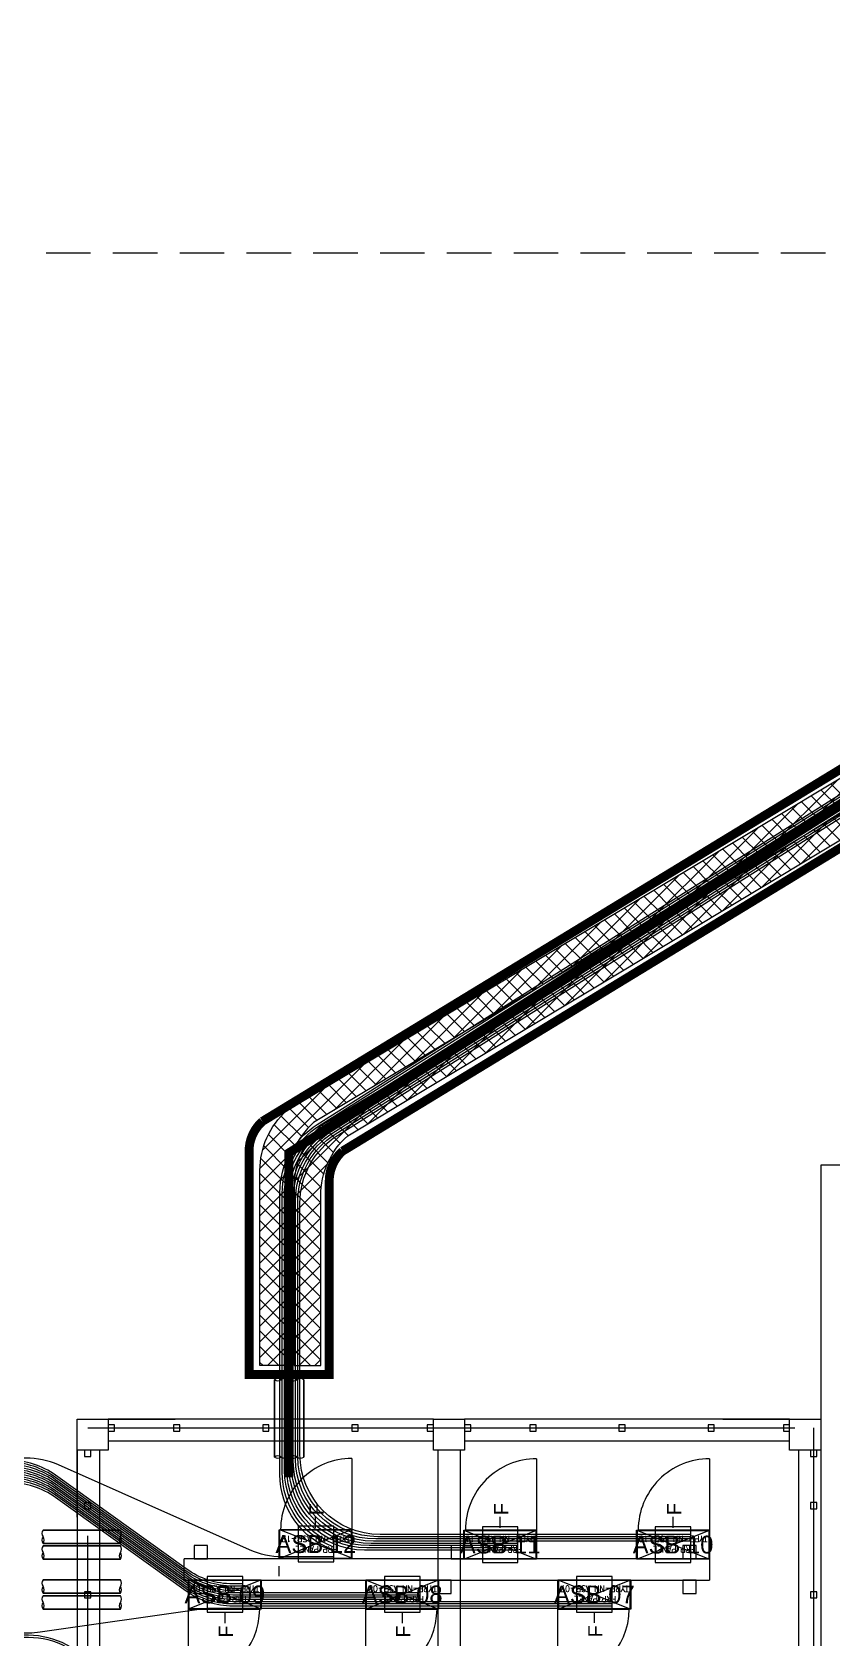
# Model space of a CAD drawing. Header units: metres. Extents: x 529718 to 530598, y 2673304 to 2673482.
# Drawn here: x 530165.08 to 530174.06, y 2673375.15 to 2673393.18 of the extents above; entities that cross this region are included whole.
import ezdxf
from ezdxf.enums import TextEntityAlignment as Align

# ---------------------------------------------------------------- set-up
doc = ezdxf.new("R2010")
doc.units = ezdxf.units.M
for name, pattern in [('DASHED', [0.75, 0.5, -0.25]), ('DASHED2', [0.375, 0.25, -0.125]), ('HIDDEN', [0.375, 0.25, -0.125]), ('PHANTOM', [63.50000000000001, 31.75, -6.35, 6.35, -6.35, 6.35, -6.35])]:
    doc.linetypes.add(name, pattern=pattern)
for name, color, linetype in [('1', 5, 'Continuous'), ('300mm Hume Pipe', 74, 'Continuous'), ('Excavation', 7, 'Continuous'), ('IDT', 7, 'Continuous'), ('LT Cable(AG) INV to LT Panel BL-24', 2, 'Continuous'), ('Trench (AC)-BL24', 14, 'Continuous')]:
    doc.layers.add(name, color=color, linetype=linetype)
doc.styles.add('Arial', font='arial.ttf')
doc.styles.add('RomanS', font='romans.shx')
doc.styles.get("Standard").update_dxf_attribs({"font": 'Adani Regular.ttf'})
doc.linetypes.add('FOUNDATION LAYOUT$0$FENCELINE1', pattern='A,6.35,-2.54,[133,ltypeshp.shx,S=2.54,R=0,X=-2.54,Y=0],-2.54,25.4', length=36.83)

# ---------------------------------------------------------------- blocks, each defined once
blk = doc.blocks.new('ASB')
at = {"layer": '1', "color": 5}
blk.add_lwpolyline([(-0.2, -0.2), (0.2, -0.2), (0.2, 0.2), (-0.2, 0.2)], close=True, dxfattribs=at)
at = {"layer": '1', "color": 7}
blk.add_attdef('ID', text='', height=0.2, dxfattribs=at).set_placement((0, 0), align=Align.MIDDLE_CENTER)
blk = doc.blocks.new('IDT')
at = {"layer": 'IDT', "color": 8, "linetype": 'PHANTOM', "ltscale": 0.25}
for p, q in [((33.78305947702646, 18.31032447560767), (33.78305947702646, 9.160324475607581)), ((25.63305947702636, 9.160324475607581), (25.63305947702636, 16.03532447560758)), ((33.78305947702646, 9.160324475607581), (25.63305947702636, 9.160324475607581))]:
    blk.add_line(p, q, dxfattribs=at)
at = {"layer": 'IDT', "color": 8}
for p, q in [((25.55203310577579, 9.410145771028397), (25.55203310577579, 12.06014577102826)), ((25.80203310577579, 9.410145771028397), (25.80203310577579, 12.06014577102826)), ((29.60203310577552, 9.410145771028397), (29.60203310577552, 12.06014577102826)), ((29.85203310577552, 9.410145771028397), (29.85203310577552, 12.06014577102826)), ((33.6520331057757, 9.410145771028397), (33.6520331057757, 12.06014577102826)), ((33.9020331057757, 9.410145771028397), (33.9020331057757, 12.06014577102826)), ((27.68603310577581, 11.1931585117926), (28.50403310577556, 11.1931585117926)), ((27.68603310577581, 10.86615851179261), (27.68603310577581, 11.1931585117926)), ((27.69503310577582, 10.86965851179264), (27.69503310577582, 11.18965851179257)), ((27.69503310577582, 11.18965851179257), (28.49503310577555, 11.18965851179257)), ((28.49503310577555, 11.18965851179257), (27.69503310577582, 10.86965851179264)), ((28.49503310577555, 10.86965851179264), (27.69503310577582, 11.18965851179257)), ((28.49503310577555, 11.18965851179257), (28.49503310577555, 10.86965851179264)), ((28.50403310577556, 11.1931585117926), (28.50403310577556, 10.86615851179261)), ((29.8430331057755, 11.19316355596482), (30.66103310577572, 11.19316355596482)), ((29.8430331057755, 10.86616355596482), (29.8430331057755, 11.19316355596482)), ((29.85203310577552, 10.86966355596462), (29.85203310577552, 11.18966355596478)), ((29.85203310577552, 11.18966355596478), (30.6520331057757, 11.18966355596478)), ((30.6520331057757, 11.18966355596478), (29.85203310577552, 10.86966355596462)), ((30.6520331057757, 10.86966355596462), (29.85203310577552, 11.18966355596478)), ((30.6520331057757, 11.18966355596478), (30.6520331057757, 10.86966355596462)), ((30.66103310577572, 11.19316355596482), (30.66103310577572, 10.86616355596482)), ((31.83392632624444, 11.19316355596482), (32.65192632624419, 11.19316355596482)), ((31.83392632624444, 10.86616355596482), (31.83392632624444, 11.19316355596482)), ((31.84292632624445, 10.86966355596462), (31.84292632624445, 11.18966355596478)), ((31.84292632624445, 11.18966355596478), (32.64292632624418, 11.18966355596478)), ((31.84292632624445, 10.86966355596462), (32.64292632624418, 11.18966355596478)), ((31.84292632624445, 11.18966355596478), (32.64292632624418, 10.86966355596485)), ((32.64292632624418, 11.18966355596478), (32.64292632624418, 10.86966355596485)), ((32.65192632624419, 11.19316355596482), (32.65192632624419, 10.86616355596482)), ((25.59805947702651, 11.06854747735485), (25.59805947702651, 10.99854747735469)), ((25.66805947702622, 11.06854747735485), (25.59805947702651, 11.06854747735485)), ((25.59805947702651, 10.99854747735469), (25.66805947702622, 10.99854747735469)), ((25.66805947702622, 10.99854747735469), (25.66805947702622, 11.06854747735485)), ((26.95103310577568, 11.01965851179273), (26.95103310577568, 10.86965851179264)), ((27.10103310577577, 11.01965851179273), (26.95103310577568, 11.01965851179273)), ((27.10103310577577, 10.86965851179264), (27.10103310577577, 11.01965851179273)), ((29.70203310577588, 11.01965851179273), (29.70203310577588, 10.86965851179264)), ((29.85203310577597, 11.01965851179273), (29.70203310577588, 11.01965851179273)), ((29.85203310577597, 10.86965851179264), (29.85203310577597, 11.01965851179273)), ((32.4369263262445, 11.0196585117925), (32.4369263262445, 10.86965851179264)), ((32.58692632624414, 11.0196585117925), (32.4369263262445, 11.0196585117925)), ((32.58692632624414, 10.86965851179264), (32.58692632624414, 11.0196585117925)), ((33.7480594770266, 11.06854747735485), (33.7480594770266, 10.99854747735469)), ((33.81805947702631, 11.06854747735485), (33.7480594770266, 11.06854747735485)), ((33.7480594770266, 10.99854747735469), (33.81805947702631, 10.99854747735469)), ((33.81805947702631, 10.99854747735469), (33.81805947702631, 11.06854747735485)), ((32.69924909500176, 10.86966355596462), (26.80203310577579, 10.86965851179286)), ((26.95103310577568, 10.86965851179264), (27.10103310577577, 10.86965851179264)), ((28.50403310577556, 10.86615851179261), (27.68603310577581, 10.86615851179261)), ((28.49503310577555, 10.86965851179264), (27.69503310577582, 10.86965851179264)), ((29.70203310577588, 10.86965851179264), (29.85203310577597, 10.86965851179264)), ((30.66103310577572, 10.86616355596482), (29.8430331057755, 10.86616355596482)), ((30.6520331057757, 10.86966355596462), (29.85203310577552, 10.86966355596462)), ((31.63518662643108, 10.71242244929829), (31.63518662643108, 10.8226436008905)), ((32.65192632624419, 10.86616355596482), (31.83392632624444, 10.86616355596482)), ((32.64292632624418, 10.86966355596485), (31.84292632624445, 10.86966355596462)), ((32.4369263262445, 10.86965851179264), (32.58692632624414, 10.86965851179264)), ((32.69925243467858, 10.86966355596758), (32.69925243467858, 10.62966355685978)), ((26.80203310577579, 10.6331585126876), (27.62003310577555, 10.6331585126876)), ((26.80203310577579, 10.3061585126876), (26.80203310577579, 10.6331585126876)), ((26.80203310577579, 10.62966355685978), (32.69924909500176, 10.62966355685978)), ((26.81103310577581, 10.30965851268763), (26.81103310577581, 10.62965851268757)), ((26.81103310577581, 10.62965851268757), (27.61103310577553, 10.62965851268757)), ((27.61103310577553, 10.62965851268757), (26.81103310577581, 10.30965851268763)), ((27.61103310577553, 10.30965851268763), (26.81103310577581, 10.62965851268757)), ((26.95103310577568, 10.62965851268757), (26.95103310577568, 10.6296585126878)), ((26.95103310577568, 10.62965851268757), (26.95103310577568, 10.47965851268748)), ((27.10103310577577, 10.62965851268757), (26.95103310577568, 10.62965851268757)), ((26.95103310577568, 10.47965851268748), (27.10103310577577, 10.47965851268748)), ((27.10103310577577, 10.47965851268748), (27.10103310577577, 10.62965851268757)), ((27.61103310577553, 10.62965851268757), (27.61103310577553, 10.30965851268763)), ((27.62003310577555, 10.6331585126876), (27.62003310577555, 10.3061585126876)), ((28.7430331057756, 10.6331585126876), (29.56103310577581, 10.6331585126876)), ((28.7430331057756, 10.3061585126876), (28.7430331057756, 10.6331585126876)), ((28.75203310577561, 10.30965851268763), (28.75203310577561, 10.62965851268757)), ((28.75203310577561, 10.62965851268757), (29.55203310577579, 10.62965851268757)), ((29.55203310577579, 10.62965851268757), (28.75203310577561, 10.30965851268763)), ((29.55203310577579, 10.30965851268763), (28.75203310577561, 10.62965851268757)), ((29.55203310577579, 10.62965851268757), (29.55203310577579, 10.30965851268763)), ((29.55203310577579, 10.62965851268757), (29.55203310577579, 10.47965851268748)), ((29.70203310577588, 10.62965851268757), (29.55203310577579, 10.62965851268757)), ((29.55203310577579, 10.47965851268748), (29.70203310577588, 10.47965851268748)), ((29.56103310577581, 10.6331585126876), (29.56103310577581, 10.3061585126876)), ((29.70203310577588, 10.47965851268748), (29.70203310577588, 10.62965851268757)), ((30.81703310577566, 10.62928158855436), (31.63503310577542, 10.62928158855436)), ((30.81703310577566, 10.30228158855437), (30.81703310577566, 10.62928158855436)), ((30.82603310577568, 10.3057815885544), (30.82603310577568, 10.62578158855433)), ((30.82603310577568, 10.62578158855433), (31.62603310577586, 10.62578158855433)), ((30.82603310577568, 10.3057815885544), (31.62603310577586, 10.62578158855433)), ((30.82603310577568, 10.61801765194389), (31.62603310577586, 10.3057815885544)), ((31.62603310577586, 10.62578158855433), (31.62603310577586, 10.3057815885544)), ((31.63503310577542, 10.62928158855436), (31.63503310577542, 10.30228158855437)), ((32.4369263262445, 10.62965851268757), (32.4369263262445, 10.47965851268748)), ((32.58692632624414, 10.62965851268757), (32.4369263262445, 10.62965851268757)), ((32.4369263262445, 10.47965851268748), (32.58692632624414, 10.47965851268748)), ((32.58692632624414, 10.47965851268748), (32.58692632624414, 10.62965851268757)), ((27.62003310577555, 10.3061585126876), (26.80203310577579, 10.3061585126876)), ((27.61103310577553, 10.30965851268763), (26.81103310577581, 10.30965851268763)), ((29.56103310577581, 10.3061585126876), (28.7430331057756, 10.3061585126876)), ((29.55203310577579, 10.30965851268763), (28.75203310577561, 10.30965851268763)), ((31.63503310577542, 10.30228158855437), (30.81703310577566, 10.30228158855437)), ((31.62603310577586, 10.3057815885544), (30.82603310577568, 10.3057815885544)), ((25.59805947702651, 10.06854747735485), (25.59805947702651, 9.998547477354691)), ((25.66805947702622, 10.06854747735485), (25.59805947702651, 10.06854747735485)), ((25.59805947702651, 9.998547477354691), (25.66805947702622, 9.998547477354691)), ((25.66805947702622, 9.998547477354691), (25.66805947702622, 10.06854747735485)), ((33.7480594770266, 10.06854747735485), (33.7480594770266, 9.998547477354691)), ((33.81805947702631, 10.06854747735485), (33.7480594770266, 10.06854747735485)), ((33.7480594770266, 9.998547477354691), (33.81805947702631, 9.998547477354691)), ((33.81805947702631, 9.998547477354691), (33.81805947702631, 10.06854747735485)), ((25.55203310577579, 9.06014577102826), (25.55203310577579, 9.410145771028397)), ((25.55203310577579, 9.410145771028397), (25.9020331057757, 9.410145771028397)), ((25.59805947702651, 9.480145771028333), (25.59805947702651, 9.410145771028397)), ((25.66805947702622, 9.480145771028333), (25.59805947702651, 9.480145771028333)), ((25.59805947702651, 9.410145771028397), (25.66805947702622, 9.410145771028397)), ((25.66805947702622, 9.410145771028397), (25.66805947702622, 9.480145771028333)), ((25.9020331057757, 9.410145771028397), (25.9020331057757, 9.06014577102826)), ((29.55203310577579, 9.06014577102826), (29.55203310577579, 9.410145771028397)), ((29.55203310577579, 9.410145771028397), (29.9020331057757, 9.410145771028397)), ((29.9020331057757, 9.410145771028397), (29.9020331057757, 9.06014577102826)), ((33.55203310577579, 9.06014577102826), (33.55203310577579, 9.410145771028397)), ((33.55203310577579, 9.410145771028397), (33.9020331057757, 9.410145771028397)), ((33.7480594770266, 9.480145771028333), (33.7480594770266, 9.410145771028397)), ((33.81805947702631, 9.480145771028333), (33.7480594770266, 9.480145771028333)), ((33.7480594770266, 9.410145771028397), (33.81805947702631, 9.410145771028397)), ((33.81805947702631, 9.410145771028397), (33.81805947702631, 9.480145771028333)), ((33.9020331057757, 9.410145771028397), (33.9020331057757, 9.06014577102826)), ((25.9020331057757, 9.31014577102826), (29.55203310577579, 9.31014577102826)), ((25.9020331057757, 9.195324475607663), (25.9020331057757, 9.1253244756075)), ((25.97203310577586, 9.195324475607663), (25.9020331057757, 9.195324475607663)), ((25.97203310577586, 9.1253244756075), (25.97203310577586, 9.195324475607663)), ((26.7480594770266, 9.195324475607663), (26.7480594770266, 9.1253244756075)), ((26.81805947702631, 9.195324475607663), (26.7480594770266, 9.195324475607663)), ((26.81805947702631, 9.1253244756075), (26.81805947702631, 9.195324475607663)), ((27.7480594770266, 9.195324475607663), (27.7480594770266, 9.1253244756075)), ((27.81805947702631, 9.195324475607663), (27.7480594770266, 9.195324475607663)), ((27.81805947702631, 9.1253244756075), (27.81805947702631, 9.195324475607663)), ((28.7480594770266, 9.195324475607663), (28.7480594770266, 9.1253244756075)), ((28.81805947702631, 9.195324475607663), (28.7480594770266, 9.195324475607663)), ((28.81805947702631, 9.1253244756075), (28.81805947702631, 9.195324475607663)), ((29.48220577756118, 9.195324475607663), (29.48220577756118, 9.1253244756075)), ((29.55220577756089, 9.195324475607663), (29.48220577756118, 9.195324475607663)), ((29.55220577756089, 9.1253244756075), (29.55220577756089, 9.195324475607663)), ((29.9020331057757, 9.31014577102826), (33.55203310577579, 9.31014577102826)), ((29.9020331057757, 9.195324475607663), (29.9020331057757, 9.1253244756075)), ((29.97203310577586, 9.195324475607663), (29.9020331057757, 9.195324475607663)), ((29.97203310577586, 9.1253244756075), (29.97203310577586, 9.195324475607663)), ((30.7480594770266, 9.195324475607663), (30.7480594770266, 9.1253244756075)), ((30.81805947702631, 9.195324475607663), (30.7480594770266, 9.195324475607663)), ((30.81805947702631, 9.1253244756075), (30.81805947702631, 9.195324475607663)), ((31.7480594770266, 9.195324475607663), (31.7480594770266, 9.1253244756075)), ((31.81805947702631, 9.195324475607663), (31.7480594770266, 9.195324475607663)), ((31.81805947702631, 9.1253244756075), (31.81805947702631, 9.195324475607663)), ((32.7480594770266, 9.195324475607663), (32.7480594770266, 9.1253244756075)), ((32.81805947702631, 9.195324475607663), (32.7480594770266, 9.195324475607663)), ((32.81805947702631, 9.1253244756075), (32.81805947702631, 9.195324475607663)), ((33.48203310577563, 9.195324475607663), (33.48203310577563, 9.1253244756075)), ((33.55203310577579, 9.195324475607663), (33.48203310577563, 9.195324475607663)), ((33.55203310577579, 9.1253244756075), (33.55203310577579, 9.195324475607663)), ((25.9020331057757, 9.06014577102826), (25.55203310577579, 9.06014577102826)), ((25.9020331057757, 9.1253244756075), (25.97203310577586, 9.1253244756075)), ((25.9020331057757, 9.06014577102826), (29.55203310577579, 9.06014577102826)), ((26.7480594770266, 9.1253244756075), (26.81805947702631, 9.1253244756075)), ((27.7480594770266, 9.1253244756075), (27.81805947702631, 9.1253244756075)), ((28.7480594770266, 9.1253244756075), (28.81805947702631, 9.1253244756075)), ((29.48220577756118, 9.1253244756075), (29.55220577756089, 9.1253244756075)), ((29.9020331057757, 9.06014577102826), (29.55203310577579, 9.06014577102826)), ((29.9020331057757, 9.1253244756075), (29.97203310577586, 9.1253244756075)), ((29.9020331057757, 9.06014577102826), (33.55203310577579, 9.06014577102826)), ((30.7480594770266, 9.1253244756075), (30.81805947702631, 9.1253244756075)), ((31.7480594770266, 9.1253244756075), (31.81805947702631, 9.1253244756075)), ((32.7480594770266, 9.1253244756075), (32.81805947702631, 9.1253244756075)), ((33.48203310577563, 9.1253244756075), (33.55203310577579, 9.1253244756075)), ((33.9020331057757, 9.06014577102826), (33.55203310577579, 9.06014577102826))]:
    blk.add_line(p, q, dxfattribs=at)
at = {"layer": 'IDT', "color": 8, "linetype": 'DASHED', "ltscale": 5}
for p, q in [((28.50403310577556, 11.99315851179233), (28.50403310577556, 11.1931585117926)), ((30.66103310577617, 11.99316355596432), (30.66103310577617, 11.19316355596482)), ((32.65192632624419, 11.99316355596454), (32.65192632624419, 11.19316355596482)), ((28.46019748933739, 11.1931585117926), (27.70403310577584, 11.1931585117926)), ((28.50403310577556, 11.1931585117926), (28.46019748933739, 11.1931585117926)), ((30.61719748933754, 11.19316355596482), (29.86103310577644, 11.19316355596482)), ((30.66103310577617, 11.19316355596482), (30.61719748933754, 11.19316355596482)), ((32.60809070980602, 11.19316355596482), (31.85192632624447, 11.19316355596482)), ((32.65192632624419, 11.19316355596482), (32.60809070980602, 11.19316355596482)), ((26.80203310577579, 9.506158512688103), (26.80203310577579, 10.3061585126876)), ((26.80203310577579, 10.3061585126876), (26.84586872221396, 10.3061585126876)), ((26.84586872221396, 10.3061585126876), (27.60203310577552, 10.3061585126876)), ((28.7430331057756, 9.506158512688103), (28.7430331057756, 10.3061585126876)), ((28.7430331057756, 10.3061585126876), (28.78686872221377, 10.3061585126876)), ((28.78686872221377, 10.3061585126876), (29.54303310577532, 10.3061585126876)), ((30.81703310577566, 9.502281588554638), (30.81703310577566, 10.30228158855437)), ((30.81703310577566, 10.30228158855437), (30.86086872221384, 10.30228158855437)), ((30.86086872221384, 10.30228158855437), (31.61703310577539, 10.30228158855437))]:
    blk.add_line(p, q, dxfattribs=at)
at = {"layer": 'IDT', "color": 7}
for p, q in [((27.68603310577581, 11.1931585117926), (28.50403310577556, 11.1931585117926)), ((27.68603310577581, 10.86615851179261), (27.68603310577581, 11.1931585117926)), ((28.09503310577546, 11.27669120714529), (28.09503310577546, 11.34921367546428)), ((28.09503310577546, 11.22553543595552), (28.09503310577546, 11.27669120714529)), ((28.50403310577556, 11.1931585117926), (28.50403310577556, 10.86615851179261)), ((29.8430331057755, 11.19316355596482), (30.66103310577572, 11.19316355596482)), ((29.8430331057755, 10.86616355596482), (29.8430331057755, 11.19316355596482)), ((30.25203310577561, 11.28019625131731), (30.25203310577561, 11.35271871963653)), ((30.25203310577561, 11.22904048012754), (30.25203310577561, 11.28019625131731)), ((30.66103310577572, 11.19316355596482), (30.66103310577572, 10.86616355596482)), ((31.83392632624444, 11.19316355596482), (32.65192632624419, 11.19316355596482)), ((31.83392632624444, 10.86616355596482), (31.83392632624444, 11.19316355596482)), ((32.24292632624409, 11.28019625131731), (32.24292632624409, 11.35271871963653)), ((32.24292632624409, 11.22904048012776), (32.24292632624409, 11.28019625131731)), ((32.65192632624419, 11.19316355596482), (32.65192632624419, 10.86616355596482)), ((28.50403310577556, 10.86615851179261), (27.68603310577581, 10.86615851179261)), ((30.66103310577572, 10.86616355596482), (29.8430331057755, 10.86616355596482)), ((32.65192632624419, 10.86616355596482), (31.83392632624444, 10.86616355596482)), ((26.80203310577579, 10.6331585126876), (27.62003310577555, 10.6331585126876)), ((26.80203310577579, 10.3061585126876), (26.80203310577579, 10.6331585126876)), ((27.62003310577555, 10.6331585126876), (27.62003310577555, 10.3061585126876)), ((28.7430331057756, 10.6331585126876), (29.56103310577581, 10.6331585126876)), ((28.7430331057756, 10.3061585126876), (28.7430331057756, 10.6331585126876)), ((29.56103310577581, 10.6331585126876), (29.56103310577581, 10.3061585126876)), ((30.81703310577566, 10.62928158855436), (31.63503310577542, 10.62928158855436)), ((30.81703310577566, 10.30228158855437), (30.81703310577566, 10.62928158855436)), ((31.63503310577542, 10.62928158855436), (31.63503310577542, 10.30228158855437)), ((27.62003310577555, 10.3061585126876), (26.80203310577579, 10.3061585126876)), ((27.21103310577544, 10.28055006587385), (27.21103310577544, 10.22939429468408)), ((29.56103310577581, 10.3061585126876), (28.7430331057756, 10.3061585126876)), ((29.1520331057757, 10.28055006587385), (29.1520331057757, 10.22939429468408)), ((31.63503310577542, 10.30228158855437), (30.81703310577566, 10.30228158855437)), ((31.22603310577577, 10.28055511004584), (31.22603310577577, 10.22939933885607)), ((27.21103310577544, 10.22939429468408), (27.21103310577544, 10.15687182636486)), ((29.1520331057757, 10.22939429468408), (29.1520331057757, 10.15687182636486)), ((31.22603310577577, 10.22939933885607), (31.22603310577577, 10.15687687053685))]:
    blk.add_line(p, q, dxfattribs=at)
at = {"layer": 'IDT', "color": 124}
for p, q in [((34.28454869628402, 11.19321100944774), (33.41546722306956, 11.19321100944774)), ((33.41546722306956, 11.19321100944774), (34.28454869628402, 11.19321100944774)), ((33.41546722306956, 11.04321100944787), (34.28454869628402, 11.04321100944787)), ((34.28454869628402, 11.04321100944787), (33.41546722306956, 11.04321100944787)), ((34.28454869628584, 11.01616355596605), (33.41546722307137, 11.01616355596605)), ((33.41546722307137, 11.01616355596605), (34.28454869628584, 11.01616355596605)), ((33.41546722307137, 10.86616355596618), (34.28454869628584, 10.86616355596618)), ((34.28454869628584, 10.86616355596618), (33.41546722307137, 10.86616355596618)), ((34.28454869628402, 10.63321101034273), (33.41546722306956, 10.63321101034273)), ((33.41546722306956, 10.63321101034273), (34.28454869628402, 10.63321101034273)), ((33.41546722306956, 10.48321101034287), (34.28454869628402, 10.48321101034287)), ((34.28454869628402, 10.48321101034287), (33.41546722306956, 10.48321101034287)), ((34.28454869628584, 10.45616355686104), (33.41546722307137, 10.45616355686104)), ((33.41546722307137, 10.45616355686104), (34.28454869628584, 10.45616355686104)), ((33.41546722307137, 10.30616355686118), (34.28454869628584, 10.30616355686118)), ((34.28454869628584, 10.30616355686118), (33.41546722307137, 10.30616355686118)), ((31.3578251571378, 9.487376799342314), (31.3578251571378, 8.61829532612785)), ((31.3578251571378, 8.61829532612785), (31.3578251571378, 9.487376799342314)), ((31.50782515713789, 8.61829532612785), (31.50782515713789, 9.487376799342314)), ((31.50782515713789, 9.487376799342314), (31.50782515713789, 8.61829532612785)), ((31.53487261061926, 9.487376799344133), (31.53487261061926, 8.618295326129669)), ((31.53487261061926, 8.618295326129669), (31.53487261061926, 9.487376799344133)), ((31.68487261061935, 8.618295326129669), (31.68487261061935, 9.487376799344133)), ((31.68487261061935, 9.487376799344133), (31.68487261061935, 8.618295326129669))]:
    blk.add_line(p, q, dxfattribs=at)
at = {"layer": 'IDT', "color": 8, "linetype": 'HIDDEN', "ltscale": 2.5}
blk.add_line((26.80203310577579, 10.62966355685978), (26.80203292904551, 10.86965851179264), dxfattribs=at)
at = {"layer": 'IDT', "color": 8, "linetype": 'DASHED2', "ltscale": 5}
for p, q in [((25.55203310577579, 9.06014577102826), (25.55203310577579, 10.1601457710284)), ((33.9020331057757, 10.1601457710284), (33.9020331057757, 9.06014577102826)), ((26.6520331057757, 9.06014577102826), (25.55203310577579, 9.06014577102826)), ((33.9020331057757, 9.06014577102826), (32.80203310577579, 9.06014577102826))]:
    blk.add_line(p, q, dxfattribs=at)
at = {"layer": 'IDT', "color": 243, "linetype": 'DASHED'}
blk.add_lwpolyline([(45.49999999962691, 32.58580025943296), (45.4999999996269, -4.032314963696315), (-1.30442248516332e-09, -4.032314963696308), (-1.304414354308392e-09, 32.58580025943297)], close=True, dxfattribs=at)
at = {"layer": 'IDT', "color": 7, "linetype": 'FOUNDATION LAYOUT$0$FENCELINE1', "ltscale": 0.01}
blk.add_lwpolyline([(19.91065726106834, 22.48539390819508), (11.80103310577559, 22.48539390819508), (11.80103310577559, 6.210393908265019), (19.73137271900467, 6.210393908225001), (25.55203310577579, 6.210393908225001), (25.55203310577579, 9.06014577102826)], dxfattribs=at)
at = {"layer": 'IDT', "color": 8, "linetype": 'DASHED', "ltscale": 5}
for centre, start, end in [((28.50403310577556, 11.1931585117926), 90, 180), ((30.66103310577617, 11.19316355596482), 90, 180), ((32.65192632624419, 11.19316355596482), 90, 180), ((26.80203310577579, 10.3061585126876), 270, 0), ((28.7430331057756, 10.3061585126876), 270, 0), ((30.81703310577566, 10.30228158855437), 270, 0)]:
    blk.add_arc(centre, 0.7999999999996508, start, end, dxfattribs=at)
at = {"layer": 'IDT', "color": 124}
for centre, radius, start, end in [((33.46528137758176, 11.15571100944828), 0.06235142331725626, 143.0276363458421, 216.9723636541578), ((33.36565306855007, 11.15571100944715), 0.06235142332423081, 323.0276363719184, 36.97236362808165), ((34.33436285080396, 11.15571100944715), 0.06235142332423081, 143.0276363719183, 216.9723636280808), ((34.23473454177227, 11.15571100944828), 0.06235142331725626, 323.0276363458421, 36.9723636541579), ((33.46528137758449, 11.0807110094471), 0.06235142331974031, 143.0276363562435, 216.9723636280808), ((33.46528137758358, 10.97866355596659), 0.06235142331725626, 143.0276363458421, 216.9723636541578), ((33.36565306855189, 10.97866355596545), 0.06235142332423081, 323.0276363719184, 36.97236362808165), ((34.33436285080577, 10.97866355596545), 0.06235142332423081, 143.0276363719183, 216.9723636280808), ((34.23473454176909, 11.0807110094471), 0.06235142331974031, 323.0276363719184, 36.9723636437565), ((34.23473454177409, 10.97866355596659), 0.06235142331725626, 323.0276363458421, 36.9723636541579), ((33.46528137758631, 10.90366355596541), 0.06235142331974031, 143.0276363562435, 216.9723636280808), ((34.23473454177091, 10.90366355596541), 0.06235142331974031, 323.0276363719184, 36.9723636437565), ((33.46528137758176, 10.59571101034328), 0.06235142331725626, 143.0276363458421, 216.9723636541578), ((33.46528137758449, 10.5207110103421), 0.06235142331974031, 143.0276363562435, 216.9723636280808), ((33.36565306855007, 10.59571101034214), 0.06235142332423081, 323.0276363719184, 36.97236362808165), ((34.33436285080396, 10.59571101034214), 0.06235142332423081, 143.0276363719183, 216.9723636280808), ((34.23473454177227, 10.59571101034328), 0.06235142331725626, 323.0276363458421, 36.9723636541579), ((34.23473454176909, 10.5207110103421), 0.06235142331974031, 323.0276363719184, 36.9723636437565), ((33.46528137758358, 10.41866355686159), 0.06235142331725626, 143.0276363458421, 216.9723636541578), ((33.46528137758631, 10.34366355686041), 0.06235142331974031, 143.0276363562435, 216.9723636280808), ((33.36565306855189, 10.41866355686045), 0.06235142332423081, 323.0276363719184, 36.97236362808165), ((34.33436285080577, 10.41866355686045), 0.06235142332423081, 143.0276363719183, 216.9723636280808), ((34.23473454177409, 10.41866355686159), 0.06235142331725626, 323.0276363458421, 36.9723636541579), ((34.23473454177091, 10.34366355686041), 0.06235142331974031, 323.0276363719184, 36.9723636437565), ((31.39532515713725, 9.43756264482738), 0.06235142331974176, 53.02763635368521, 126.9723636463148), ((31.47032515713798, 9.437562644830336), 0.06235142331725626, 53.02763635368521, 126.9723636463148), ((31.47032515713707, 9.537190953862023), 0.06235142332423227, 233.0276363536852, 306.9723636463148), ((31.57237261061871, 9.4375626448292), 0.06235142331974176, 53.02763635368521, 126.9723636463148), ((31.6473726106199, 9.437562644832155), 0.06235142331725626, 53.02763635368521, 126.9723636463148), ((31.64737261061853, 9.537190953863842), 0.06235142332423227, 233.0276363536852, 306.9723636463148), ((31.39532515713725, 8.668109480642784), 0.06235142331974176, 233.0276363536852, 306.9723636463148), ((31.47032515713707, 8.568481171608141), 0.06235142332423227, 53.02763635368521, 126.9723636463148), ((31.47032515713798, 8.668109480639828), 0.06235142331725626, 233.0276363536852, 306.9723636463148), ((31.57237261061871, 8.668109480644603), 0.06235142331974176, 233.0276363536852, 306.9723636463148), ((31.64737261061853, 8.56848117160996), 0.06235142332423227, 53.02763635368521, 126.9723636463148), ((31.6473726106199, 8.668109480641647), 0.06235142331725626, 233.0276363536852, 306.9723636463148)]:
    blk.add_arc(centre, radius, start, end, dxfattribs=at)
at = {"layer": 'IDT', "color": 7, "style": 'Arial'}
for p in [(28.00384584907741, 11.51096896125784), (30.16084584907756, 11.51447400542986), (32.15173906954604, 11.51447400542986), (27.11984584907739, 10.13972772747468), (29.06084584907765, 10.13972772747468), (31.13484584907772, 10.13973277164666)]:
    blk.add_text('F', height=0.16, rotation=270, dxfattribs=at).set_placement(p)
at = {"layer": 'IDT', "color": 7, "style": 'RomanS', "width": 0.9}
for s, p in [('TYPE-NN ASB-07', (27.7076995839623, 10.93018908066722)), ('FRP PANEL', (27.85184958396192, 11.04685574733401)), ('TYPE-NN ASB-08', (29.86469958396199, 10.93019412483943)), ('FRP PANEL', (30.00884958396207, 11.04686079150599)), ('TYPE-NN ASB-09', (31.85709280443078, 10.93019412483943)), ('FRP PANEL', (31.99974280443055, 11.04686079150622)), ('FRP PANEL', (26.96784958396191, 10.486855748229)), ('FRP PANEL', (28.90884958396217, 10.486855748229)), ('FRP PANEL', (30.98284958396223, 10.48686079240099)), ('TYPE-NN ASB-10', (26.82369958396228, 10.37018908156222)), ('TYPE-NN ASB-11', (28.7736995839621, 10.37018908156222)), ('TYPE-NN ASB-12', (30.83869958396215, 10.37019412573443))]:
    blk.add_text(s, height=0.07, dxfattribs=at).set_placement(p)

msp = doc.modelspace()

# ---------------------------------------------------------------- hatches: boundary and pattern name
at = {"layer": '300mm Hume Pipe'}
h = msp.add_hatch(dxfattribs=at)
h.set_pattern_fill('ANSI37', color=74)
h.set_pattern_definition([(45, (-2660.595336755388, -671.0958847771399), (-0.08838834764831845, 0.08838834764831845), []), (135, (-2660.595336755388, -671.0958847771399), (-0.08838834764831845, -0.08838834764831843), [])])
edge = h.paths.add_edge_path()
edge.add_line((530167.9378384307, 2673378.202823769), (530167.6378384309, 2673378.202823769))
edge.add_line((530167.6378384309, 2673378.202823769), (530167.6378384309, 2673380.39340423))
edge.add_arc((530168.5378384311, 2673380.39340423), 0.9000000001396984, 131.6712563010061, 180.0000000296449, ccw=False)
edge.add_line((530167.9394682981, 2673381.065678865), (530177.8882906788, 2673387.041652424))
edge.add_arc((530177.289920546, 2673387.713927059), 0.9000000002000091, 311.6712562757606, 360)
edge.add_line((530178.1899205461, 2673387.713927059), (530178.189920546, 2673392.748267405))
edge.add_line((530178.189920546, 2673392.748267405), (530178.4899205458, 2673392.748267405))
edge.add_line((530178.4899205458, 2673392.748267405), (530178.489920546, 2673387.579325877))
edge.add_arc((530177.5899205458, 2673387.579325877), 0.9000000001396984, -48.32874371870349, 0, ccw=False)
edge.add_line((530178.1882906788, 2673386.907051242), (530168.2394682978, 2673380.931077683))
edge.add_arc((530168.8378384308, 2673380.258803048), 0.9000000002774085, 131.6712562812966, 180)
edge.add_line((530167.9378384307, 2673380.258803048), (530167.9378384307, 2673378.202823769))
edge = h.paths.add_edge_path()
edge.add_line((530178.5739834174, 2673392.697040585), (530178.5739834175, 2673387.541609338))
edge.add_arc((530177.6739834173, 2673387.541609338), 0.9000000001396984, -48.32874371870349, 0, ccw=False)
edge.add_line((530178.2723535503, 2673386.869334703), (530168.3235311694, 2673380.893361143))
edge.add_arc((530168.9219013024, 2673380.221086509), 0.9000000002774085, 131.6712562812966, 180)
edge.add_line((530168.0219013023, 2673380.221086509), (530168.0219013023, 2673378.202823769))
edge.add_line((530168.0219013023, 2673378.202823769), (530168.3219013023, 2673378.202823769))
edge.add_line((530168.3219013023, 2673378.202823769), (530168.3219013024, 2673380.11128488))
edge.add_arc((530169.2219013027, 2673380.11128488), 0.9000000002561137, 131.6638576088152, 180, ccw=False)
edge.add_line((530168.6236179864, 2673380.783636777), (530178.5722667334, 2673386.757902161))
edge.add_arc((530177.9739834174, 2673387.430254058), 0.8999999999562208, 311.6638575977419, 360)
edge.add_line((530178.8739834174, 2673387.430254058), (530178.8739834174, 2673392.748267405))
edge.add_line((530178.8739834174, 2673392.748267405), (530178.5739834174, 2673392.748267405))
edge.add_line((530178.5739834174, 2673392.748267405), (530178.5739834174, 2673392.697040585))

# ---------------------------------------------------------------- linework, layer by layer
at = {"layer": '300mm Hume Pipe', "color": 74}
for points in [[(530167.9378384307, 2673378.202823769), (530167.6378384309, 2673378.202823769), (530167.6378384309, 2673380.39340423, -0.2140562423100663), (530167.9394682981, 2673381.065678865), (530177.8882906788, 2673387.041652424, 0.2140562423329815), (530178.1899205461, 2673387.713927059), (530178.189920546, 2673392.748267405), (530178.4899205458, 2673392.748267405), (530178.489920546, 2673387.579325877, -0.2140562423301491), (530178.1882906788, 2673386.907051242), (530168.2394682978, 2673380.931077683, 0.2140562423100663), (530167.9378384307, 2673380.258803048)], [(530178.5739834174, 2673392.697040585), (530178.5739834175, 2673387.541609338, -0.2140562423256003), (530178.2723535503, 2673386.869334703), (530168.3235311694, 2673380.893361143, 0.2140562423092027), (530168.0219013023, 2673380.221086509), (530168.0219013023, 2673378.202823769), (530168.3219013023, 2673378.202823769), (530168.3219013024, 2673380.11128488, -0.2140900045463655), (530168.6236179864, 2673380.783636777), (530178.5722667334, 2673386.757902161, 0.2140900045615197), (530178.8739834174, 2673387.430254058), (530178.8739834174, 2673392.748267405), (530178.5739834174, 2673392.748267405), (530178.5739834174, 2673392.697040585)]]:
    msp.add_lwpolyline(points, format="xyb", close=True, dxfattribs=at)
at = {"layer": 'Excavation', "const_width": 0.1}
msp.add_lwpolyline([(530167.9628786923, 2673376.946681573), (530167.9628786923, 2673380.591178434), (530178.4646949526, 2673387.225869022), (530178.4646949526, 2673392.97193448)], dxfattribs=at)
at = {"layer": 'LT Cable(AG) INV to LT Panel BL-24', "color": 5}
for points in [[(530172.4762512621, 2673376.231434038), (530168.9128786924, 2673376.231434038, -0.4142135623503636), (530168.0128786924, 2673377.131434038), (530168.0128786924, 2673380.067650986, -0.2572991740174123), (530168.432183257, 2673380.82852673), (530178.095390388, 2673386.933412573, 0.2572991740086624), (530178.5146949525, 2673387.694288317), (530178.5146949526, 2673392.888194308, -0.0439884926375467), (530178.5285731026, 2673393.045636573), (530178.654406219, 2673393.753854753, 0.04398849264112364), (530178.6682843689, 2673393.911297017), (530178.6682843688, 2673465.487169281, -0.4142135623735655), (530179.5682843688, 2673466.387169281), (530206.5409842186, 2673466.387169281, 0.414213562373095), (530207.4409842186, 2673467.28716928), (530207.4409842186, 2673467.689769275)], [(530172.4762512621, 2673376.256434038), (530168.9378786923, 2673376.256434038, -0.4142135623503636), (530168.0378786923, 2673377.156434038), (530168.0378786923, 2673380.053873948, -0.2572991740200808), (530168.4571832569, 2673380.814749692), (530178.1203903881, 2673386.919635535, 0.2572991740221883), (530178.5396949527, 2673387.680511279), (530178.5396949525, 2673392.885990619, -0.04398849268129515), (530178.5535731025, 2673393.043432884), (530178.679406219, 2673393.751651064, 0.0439884926774746), (530178.693284369, 2673393.909093328), (530178.6932843687, 2673465.46216928, -0.4142135623740362), (530179.5932843687, 2673466.36216928), (530303.7169842186, 2673466.36216928, 0.414213562373095), (530304.6169842186, 2673467.26216928), (530304.6169842186, 2673467.689769275)], [(530172.4762512621, 2673376.281434038), (530168.9628786923, 2673376.281434038, -0.4142135623503636), (530168.0628786923, 2673377.181434038), (530168.0628786923, 2673380.04009691, -0.2572991740187465), (530168.4821832569, 2673380.800972654), (530178.145390388, 2673386.905858497, 0.2572991740154307), (530178.5646949526, 2673387.666734241), (530178.5646949526, 2673392.883786931, -0.04398849266631707), (530178.5785731025, 2673393.041229195), (530178.704406219, 2673393.749447375, 0.04398849266667303), (530178.7182843689, 2673393.906889639), (530178.7182843687, 2673465.43716928, -0.4142135623742811), (530179.6182843688, 2673466.33716928), (530368.5009842186, 2673466.33716928, 0.4142135623738135), (530369.4009842186, 2673467.23716928), (530369.4009842186, 2673467.689769275)], [(530172.4762512621, 2673376.306434038), (530168.9878786923, 2673376.306434038, -0.4142135623503636), (530168.0878786923, 2673377.206434038), (530168.0878786923, 2673380.026319872, -0.2572991740187465), (530168.5071832569, 2673380.787195616), (530178.170390388, 2673386.892081459, 0.2572991740154307), (530178.5896949526, 2673387.652957203), (530178.5896949526, 2673392.881583242, -0.04398849264307652), (530178.6035731025, 2673393.039025506), (530178.729406219, 2673393.747243686, 0.04398849264112386), (530178.7432843689, 2673393.904685951), (530178.7432843688, 2673465.41216928, -0.4142135623740998), (530179.6432843688, 2673466.31216928), (530433.2849842185, 2673466.31216928, 0.4142135623736309), (530434.1849842186, 2673467.21216928), (530434.1849842186, 2673467.689769275)], [(530168.4661633113, 2673376.056434039), (530167.887384644, 2673376.056434039, -0.1049145017193655), (530167.5219389515, 2673376.133968571), (530165.375223603, 2673377.087817587, 0.1049145017193655), (530165.0097779104, 2673377.16535212), (530158.6912843692, 2673377.16535212, -0.414213562373095), (530157.7912843692, 2673378.06535212), (530157.7912843692, 2673392.335566649, 0.02925262924733474), (530157.7851337426, 2673392.440606154), (530157.6800578195, 2673393.334765431, -0.02925262924575515), (530157.6739071929, 2673393.439804936), (530157.6739071929, 2673450.68716928, 0.414213562373095), (530156.7739071929, 2673451.58716928), (530142.0335845185, 2673451.58716928, -0.414213562373095), (530141.1335845185, 2673452.48716928), (530141.1335845185, 2673452.689769275)], [(530170.535251262, 2673376.156434039), (530168.8378786923, 2673376.156434039, -0.4142135623503636), (530167.9378786923, 2673377.056434039), (530167.9378786923, 2673380.1089821, -0.2572991740187465), (530168.3571832569, 2673380.869857844), (530178.020390388, 2673386.974743687, 0.2572991740154307), (530178.4396949526, 2673387.735619431), (530178.4396949526, 2673392.894805375, -0.04398849264307652), (530178.4535731025, 2673393.052247639), (530178.579406219, 2673393.760465819, 0.04398849264140574), (530178.5932843689, 2673393.917908084), (530178.5932843687, 2673435.56216928, -0.4142135623738965), (530179.4932843688, 2673436.46216928), (530206.5409842186, 2673436.46216928, 0.414213562373095), (530207.4409842186, 2673437.36216928), (530207.4409842186, 2673437.689769275)], [(530170.535251262, 2673376.181434039), (530168.8628786923, 2673376.181434039, -0.4142135623503636), (530167.9628786923, 2673377.081434038), (530167.9628786923, 2673380.095205062, -0.2572991740187465), (530168.3821832569, 2673380.856080806), (530178.045390388, 2673386.960966649, 0.2572991740154307), (530178.4646949526, 2673387.721842393), (530178.4646949526, 2673392.892601686, -0.04398849264307652), (530178.4785731025, 2673393.05004395), (530178.604406219, 2673393.75826213, 0.04398849264140618), (530178.6182843689, 2673393.915704395), (530178.6182843688, 2673435.53716928, -0.4142135623749794), (530179.5182843688, 2673436.43716928), (530303.7169842186, 2673436.43716928, 0.4142135623741853), (530304.6169842186, 2673437.33716928), (530304.6169842186, 2673437.689769275)], [(530170.535251262, 2673376.206434038), (530168.8878786924, 2673376.206434038, -0.4142135623503636), (530167.9878786923, 2673377.106434038), (530167.9878786923, 2673380.081428024, -0.2572991740187465), (530168.4071832569, 2673380.842303768), (530178.070390388, 2673386.947189611, 0.2572991740154307), (530178.4896949526, 2673387.708065355), (530178.4896949526, 2673392.890397997, -0.04398849264307652), (530178.5035731025, 2673393.047840261), (530178.629406219, 2673393.756058441, 0.04398849264140663), (530178.6432843689, 2673393.913500706), (530178.6432843688, 2673435.512169281, -0.4142135623745085), (530179.5432843688, 2673436.41216928), (530400.8929842185, 2673436.41216928, 0.4142135623737087), (530401.7929842186, 2673437.31216928), (530401.7929842186, 2673437.689769275)], [(530168.4661633113, 2673376.131751756, -0.3189023491553242), (530167.8628786923, 2673376.981434039), (530167.8628786923, 2673380.150313214, -0.2572991740187465), (530168.2821832569, 2673380.911188959), (530177.945390388, 2673387.016074801, 0.2572991740154307), (530178.3646949526, 2673387.776950546), (530178.3646949526, 2673392.90141644, -0.04398849261983596), (530178.3785731024, 2673393.058858705), (530178.504406219, 2673393.767076886, 0.04398849262557247), (530178.5182843689, 2673393.92451915), (530178.5182843689, 2673405.637169281, -0.414213562373095), (530179.4182843689, 2673406.53716928), (530206.5409842186, 2673406.53716928, 0.414213562373095), (530207.4409842186, 2673407.43716928), (530207.4409842186, 2673407.689769275)], [(530168.4661633114, 2673376.165898963, -0.3107743518319008), (530167.8878786924, 2673377.006434039), (530167.8878786924, 2673380.136536176, -0.2572991740174123), (530168.307183257, 2673380.897411921), (530177.970390388, 2673387.002297763, 0.2572991740086079), (530178.3896949525, 2673387.763173508), (530178.3896949526, 2673392.899212752, -0.04398849260478458), (530178.4035731024, 2673393.056655016), (530178.529406219, 2673393.764873197, 0.04398849261287074), (530178.5432843688, 2673393.922315461), (530178.5432843689, 2673405.612169281, -0.4142135623714685), (530179.443284369, 2673406.512169281), (530303.7169842186, 2673406.51216928, 0.4142135623741845), (530304.6169842186, 2673407.41216928), (530304.6169842186, 2673407.689769275)], [(530170.535251262, 2673376.131434039), (530168.8128786923, 2673376.131434039, -0.4142135623503636), (530167.9128786923, 2673377.031434039), (530167.9128786923, 2673380.122759138, -0.2572991740200808), (530168.3321832569, 2673380.883634883), (530177.9953903881, 2673386.988520725, 0.2572991740222425), (530178.4146949527, 2673387.749396469), (530178.4146949525, 2673392.897009063, -0.04398849264865528), (530178.4285731025, 2673393.054451328), (530178.5544062189, 2673393.762669507, 0.04398849264072163), (530178.5682843688, 2673393.920111772), (530178.5682843688, 2673405.58716928, -0.414213562373706), (530179.4682843689, 2673406.48716928), (530400.8929842185, 2673406.48716928, 0.4142135623737084), (530401.7929842186, 2673407.38716928), (530401.7929842186, 2673407.689769275)]]:
    msp.add_lwpolyline(points, format="xyb", dxfattribs=at)
at = {"layer": 'LT Cable(AG) INV to LT Panel BL-24'}
for points in [[(530167.4443580416, 2673375.75193854), (530167.3338103174, 2673375.751943584, -0.1568506311512243), (530166.809171914, 2673375.920674451), (530165.3443059182, 2673376.971621253, 0.1568506311639751), (530164.8196675146, 2673377.14035212), (530158.6662843692, 2673377.14035212, -0.414213562373095), (530157.7662843692, 2673378.04035212), (530157.7662843692, 2673392.334102765, 0.02925262924733474), (530157.7601337426, 2673392.43914227), (530157.6550578194, 2673393.333301547, -0.02925262924575515), (530157.6489071929, 2673393.438341052), (530157.6489071929, 2673450.66216928, 0.414213562373095), (530156.7489071928, 2673451.56216928), (530044.8575845185, 2673451.56216928, -0.414213562373095), (530043.9575845185, 2673452.46216928), (530043.9575845185, 2673452.689769275)], [(530169.4352512622, 2673375.65193854), (530167.3338103174, 2673375.651943584, -0.1568506311512243), (530166.809171914, 2673375.820674451), (530165.3443059188, 2673376.871621253, 0.1568506311308419), (530164.8196675153, 2673377.04035212), (530158.5662843692, 2673377.04035212, -0.414213562373095), (530157.6662843692, 2673377.94035212), (530157.6662843692, 2673392.328247228, 0.02925262923381348), (530157.6601337426, 2673392.433286733), (530157.5550578195, 2673393.32744601, -0.02925262923148613), (530157.5489071929, 2673393.432485516), (530157.5489071929, 2673443.06216928, 0.414213562373095), (530156.6489071929, 2673443.96216928), (529753.3295845186, 2673443.96216928, -0.414213562373095), (529752.4295845185, 2673444.86216928), (529752.4295845185, 2673445.189769275)], [(530167.4443580416, 2673375.67693854), (530167.3338103174, 2673375.676943584, -0.1568506311512243), (530166.809171914, 2673375.845674451), (530165.3443059188, 2673376.896621253, 0.1568506311308419), (530164.8196675153, 2673377.06535212), (530158.5912843692, 2673377.06535212, -0.414213562373095), (530157.6912843692, 2673377.965352119), (530157.6912843692, 2673392.329711113, 0.02925262927610012), (530157.6851337425, 2673392.434750618), (530157.5800578195, 2673393.328909893, -0.02925262927486877), (530157.5739071928, 2673393.433949398), (530157.5739071929, 2673443.08716928, 0.4142135623737696), (530156.6739071929, 2673443.98716928), (529818.1135845185, 2673443.98716928, -0.414213562373095), (529817.2135845185, 2673444.88716928), (529817.2135845185, 2673445.189769275)], [(530167.4443580416, 2673375.70193854), (530167.3338103174, 2673375.701943584, -0.1568506311512243), (530166.809171914, 2673375.870674451), (530165.3443059182, 2673376.921621253, 0.1568506311639751), (530164.8196675146, 2673377.09035212), (530158.6162843691, 2673377.09035212, -0.414213562373095), (530157.7162843691, 2673377.99035212), (530157.7162843691, 2673392.331174997, 0.02925262924733474), (530157.7101337425, 2673392.436214502), (530157.6050578194, 2673393.330373778, -0.02925262924575515), (530157.5989071928, 2673393.435413284), (530157.5989071928, 2673443.112169281, 0.414213562373095), (530156.6989071928, 2673444.012169281), (529882.8975845185, 2673444.012169281, -0.414213562373095), (529881.9975845185, 2673444.91216928), (529881.9975845185, 2673445.189769275)], [(530167.4443580416, 2673375.72693854), (530167.3338103174, 2673375.726943584, -0.1568506311512243), (530166.809171914, 2673375.895674451), (530165.3443059182, 2673376.946621253, 0.1568506311639751), (530164.8196675146, 2673377.11535212), (530158.6412843692, 2673377.11535212, -0.414213562373095), (530157.7412843691, 2673378.01535212), (530157.7412843691, 2673392.332638881, 0.02925262921856936), (530157.7351337426, 2673392.437678386), (530157.6300578195, 2673393.331837662, -0.02925262921482398), (530157.623907193, 2673393.436877168), (530157.6239071928, 2673443.137169281, 0.4142135623724212), (530156.7239071928, 2673444.03716928), (529947.6815845185, 2673444.03716928, -0.414213562373095), (529946.7815845185, 2673444.93716928), (529946.7815845185, 2673445.189769275)], [(530169.4352512622, 2673375.601938541), (530167.3338103174, 2673375.601943585, -0.1568506311512243), (530166.809171914, 2673375.770674451), (530165.3443059188, 2673376.821621253, 0.1568506311308419), (530164.8196675153, 2673376.99035212), (530158.5162843692, 2673376.99035212, -0.414213562373095), (530157.6162843691, 2673377.89035212), (530157.6162843691, 2673392.32531946, 0.02925262926085605), (530157.6101337426, 2673392.430358965), (530157.5050578194, 2673393.324518241, -0.02925262926002417), (530157.4989071928, 2673393.429557747), (530157.4989071928, 2673420.512169281, 0.414213562373095), (530156.5989071928, 2673421.41216928), (530044.8575845185, 2673421.41216928, -0.414213562373095), (530043.9575845185, 2673422.31216928), (530043.9575845185, 2673422.689769275)], [(530169.4352512622, 2673375.62693854), (530167.3338103174, 2673375.626943585, -0.1568506311512243), (530166.809171914, 2673375.795674451), (530165.3443059188, 2673376.846621253, 0.1568506311308419), (530164.8196675153, 2673377.01535212), (530158.5412843692, 2673377.01535212, -0.414213562373095), (530157.6412843692, 2673377.91535212), (530157.6412843692, 2673392.326783344, 0.02925262924733474), (530157.6351337426, 2673392.431822849), (530157.5300578194, 2673393.325982126, -0.02925262924575515), (530157.5239071929, 2673393.431021631), (530157.5239071929, 2673420.53716928, 0.414213562373095), (530156.6239071928, 2673421.43716928), (530142.0335845185, 2673421.43716928, -0.414213562373095), (530141.1335845185, 2673422.33716928), (530141.1335845185, 2673422.689769275)], [(530171.592251262, 2673375.501943585), (530167.3338103174, 2673375.501943585, -0.1568506311512243), (530166.809171914, 2673375.670674452), (530165.3443059195, 2673376.721621253, 0.1568506311639751), (530164.8196675159, 2673376.89035212), (530158.4162843692, 2673376.89035212, -0.414213562373095), (530157.5162843692, 2673377.79035212), (530157.5162843692, 2673392.319463924, 0.02925262924733474), (530157.5101337426, 2673392.424503429), (530157.4050578194, 2673393.318662705, -0.02925262924575515), (530157.3989071929, 2673393.423702211), (530157.3989071929, 2673405.41216928, 0.414213562373095), (530156.4989071928, 2673406.31216928), (529785.7215845186, 2673406.31216928, -0.414213562373095), (529784.8215845185, 2673407.21216928), (529784.8215845185, 2673407.689769275)], [(530171.592251262, 2673375.526943585), (530167.3338103174, 2673375.526943585, -0.1568506311512243), (530166.809171914, 2673375.695674452), (530165.3443059195, 2673376.746621253, 0.1568506311639751), (530164.8196675159, 2673376.91535212), (530158.4412843692, 2673376.91535212, -0.414213562373095), (530157.5412843692, 2673377.81535212), (530157.5412843692, 2673392.320927809, 0.02925262927610012), (530157.5351337425, 2673392.425967314), (530157.4300578195, 2673393.320126588, -0.02925262927653998), (530157.4239071928, 2673393.425166094), (530157.4239071929, 2673405.43716928, 0.4142135623757357), (530156.5239071929, 2673406.33716928), (529882.8975845185, 2673406.33716928, -0.414213562373095), (529881.9975845185, 2673407.23716928), (529881.9975845185, 2673407.689769275)], [(530171.592251262, 2673375.551943585), (530167.3338103174, 2673375.551943585, -0.1568506311512243), (530166.809171914, 2673375.720674451), (530165.3443059195, 2673376.771621253, 0.1568506311639751), (530164.8196675159, 2673376.94035212), (530158.4662843692, 2673376.94035212, -0.414213562373095), (530157.5662843692, 2673377.840352119), (530157.5662843692, 2673392.322391692, 0.02925262924733474), (530157.5601337426, 2673392.427431197), (530157.4550578195, 2673393.321590473, -0.02925262924575515), (530157.4489071929, 2673393.426629979), (530157.4489071929, 2673405.46216928, 0.414213562373095), (530156.5489071929, 2673406.36216928), (529980.0735845185, 2673406.36216928, -0.414213562373095), (529979.1735845185, 2673407.26216928), (529979.1735845185, 2673407.689769275)], [(530169.4352512622, 2673375.576938541), (530167.3338103174, 2673375.576943585, -0.1568506311512243), (530166.809171914, 2673375.745674451), (530165.3443059188, 2673376.796621253, 0.1568506311308419), (530164.8196675153, 2673376.96535212), (530158.4912843691, 2673376.96535212, -0.414213562373095), (530157.5912843691, 2673377.86535212), (530157.5912843691, 2673392.323855576, 0.02925262921856936), (530157.5851337425, 2673392.428895081), (530157.4800578195, 2673393.323054358, -0.02925262921316044), (530157.4739071929, 2673393.428093863), (530157.4739071928, 2673405.487169281, 0.414213562370464), (530156.5739071928, 2673406.387169281), (530077.2495845185, 2673406.387169281, -0.414213562373095), (530076.3495845185, 2673407.28716928), (530076.3495845185, 2673407.689769275)], [(530171.592251262, 2673375.476943585), (530167.108462008, 2673375.476943585, 0.03556826038411772), (530166.9809012201, 2673375.46785786), (530165.1725766158, 2673375.208942588, -0.03556826039023658), (530165.045015828, 2673375.199856863), (530157.7670547989, 2673375.199856863, 0.08061488919893361), (530157.4824385525, 2673375.153668079), (530143.9815772885, 2673370.653183211, -0.2984513559054765), (530143.0277575245, 2673370.905191592), (530142.8342843688, 2673371.120333344), (530142.8342843688, 2673375.66216928, 0.414213562373095), (530141.9342843688, 2673376.56216928), (529823.0135845186, 2673376.56216928, -0.414213562373095), (529822.1135845185, 2673377.46216928), (529822.1135845185, 2673377.689769275)], [(530172.4762512621, 2673374.27680893), (530167.1634150929, 2673374.27680893, -0.1239710970802341), (530166.7371803301, 2673374.384140066), (530165.466287896, 2673375.067525727, 0.1239710971029128), (530165.0400531332, 2673375.174856863), (530157.7711119096, 2673375.174856863, 0.08061488919897764), (530157.4864956633, 2673375.128668079), (530143.9739422784, 2673370.624285666, -0.2984513559245127), (530143.0201225145, 2673370.876294047), (530142.8092843688, 2673371.110745633), (530142.8092843688, 2673375.637169281, 0.414213562373095), (530141.9092843687, 2673376.53716928), (529920.1895845185, 2673376.53716928, -0.414213562373095), (529919.2895845185, 2673377.43716928), (529919.2895845185, 2673377.689769275)], [(530172.4762512621, 2673374.25180893), (530167.1634150929, 2673374.25180893, -0.1239710970802341), (530166.7371803301, 2673374.359140066), (530165.466287896, 2673375.042525727, 0.1239710971029128), (530165.0400531332, 2673375.149856864), (530157.7751690203, 2673375.149856864, 0.08061488920767199), (530157.4905527738, 2673375.103668079), (530143.9663072687, 2673370.595388121, -0.2984513560183612), (530143.0124875045, 2673370.847396502), (530142.7842843687, 2673371.101157921), (530142.7842843687, 2673375.612169281, 0.414213562373095), (530141.8842843687, 2673376.512169281), (530017.3655845185, 2673376.512169281, -0.414213562373095), (530016.4655845185, 2673377.41216928), (530016.4655845185, 2673377.689769275)]]:
    msp.add_lwpolyline(points, format="xyb", dxfattribs=at)
at = {"layer": 'Trench (AC)-BL24', "const_width": 0.1}
msp.add_lwpolyline([(530168.564976334, 2673380.610421294), (530178.819490824, 2673386.856857205, 0.2124726228145605), (530178.9682746365, 2673387.191175629), (530178.9682746365, 2673392.848267405), (530178.0682746365, 2673392.848267405), (530178.0682746364, 2673387.525347604, -0.2124726227902704), (530177.9194908236, 2673387.19102918), (530167.6649763341, 2673380.944593269, 0.212472622813343), (530167.5161925213, 2673380.610274845), (530167.5161925214, 2673378.102823769), (530168.4161925215, 2673378.102823769), (530168.4161925215, 2673380.27610287, -0.2124726228154971)], format="xyb", close=True, dxfattribs=at)

# ---------------------------------------------------------------- block references
at = {"layer": '1'}
for p, values in [((530168.2661633113, 2673376.199152771), {'ID': 'ASB 12'}), ((530170.3352512621, 2673376.193311027), {'ID': 'ASB 11'}), ((530172.2762512622, 2673376.193311027), {'ID': 'ASB 10'}), ((530167.2443580417, 2673375.633305984), {'ID': 'ASB 09'}), ((530169.2352512622, 2673375.633305984), {'ID': 'ASB 08'}), ((530171.3922512621, 2673375.633311028), {'ID': 'ASB 07'})]:
    msp.add_blockref('ASB', p, dxfattribs=at).add_auto_attribs(values)
at = {"layer": 'IDT', "color": 8, "rotation": 180}
msp.add_blockref('IDT', (530199.4872843679, 2673386.66296954), dxfattribs=at)

doc.saveas('drawing.dxf')
